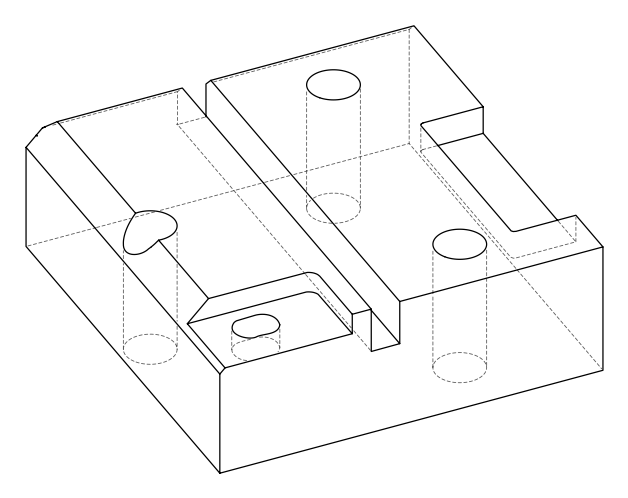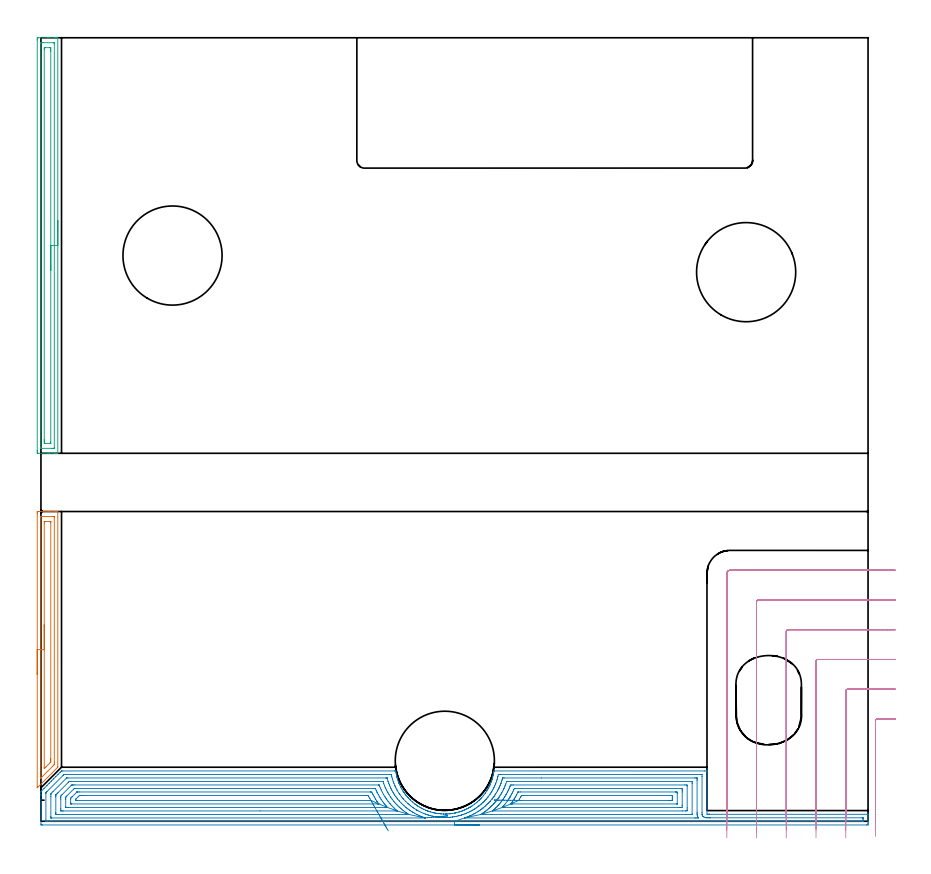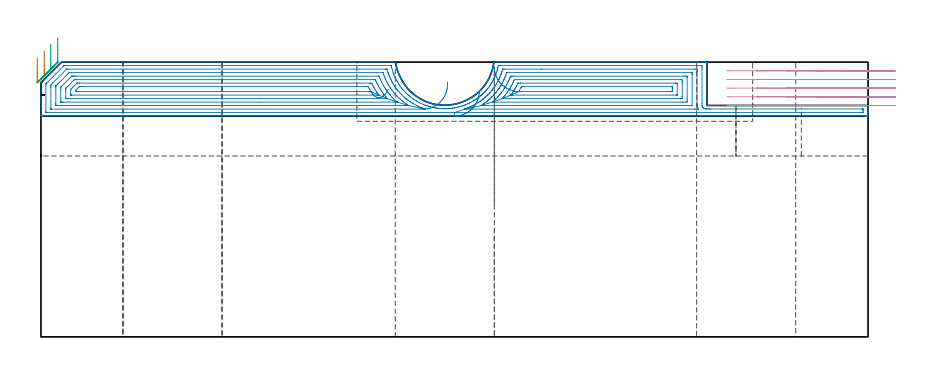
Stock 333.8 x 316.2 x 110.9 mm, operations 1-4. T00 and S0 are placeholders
(PLAN: 10 operations, 4 tool changes, 189.1 min)
(1 AREA_MILL | FG_CHAMFER_SURFACE | UGT0205_001 | 2.82 min | 4192 mm3)
(2 AREA_MILL_1 | FG_CHAMFER_SURFACE_1 | UGT0205_001 | 17.46 min | 76036 mm3)
(3 AREA_MILL_2 | FG_CHAMFER_SURFACE_2 | UGT0205_001 | 4.26 min | 5955 mm3)
(4 MILL_CORNER_NOTCH_RECTANGULAR | CORNER_NOTCH_RECTANGULAR | NXT0201_012 | Follow Part, ap 4, ae 75% | 7.33 min | 111544 mm3)
(5 MILL_RECTANGULAR_POCKET | POCKET_RECTANGULAR_STRAIGHT | NXT0201_012 | Follow Part, ap 4, ae 75% | 1.3 min | 16802 mm3)
(6 MILL_SLOT | SLOT_PARTIAL_RECTANGULAR | UGT0201_014 | Follow Part, ap 1.5, ae 75% | 139.52 min | 200673 mm3)
(7 MILL_RECTANGULAR_SLOT | SLOT_RECTANGULAR | NXT0201_012 | Follow Part, ap 4, ae 75% | 15.01 min | 296977 mm3)
(8 INDEXABLE_INSERT_DRILL_THROUGH_HOLE_FROM_SOLID | STEP1HOLE | NXT0302_035 | 0.46 min | 139309 mm3)
(9 INDEXABLE_INSERT_DRILL_THROUGH_HOLE_FROM_SOLID_1 | STEP1HOLE_1 | NXT0302_035 | 0.46 min | 136038 mm3)
(10 INDEXABLE_INSERT_DRILL_THROUGH_HOLE_FROM_SOLID_2 | STEP1HOLE_2 | NXT0302_035 | 0.46 min | 139296 mm3)
(TOOL UGT0205_001 | Chamfer Mill 20 x 3 x 45 deg. | D20 FL50 Z2)
(TOOL NXT0201_012 | ENDMILL 16mm [2P460-1600-NA 1630] | D16 FL38 Z6)
(TOOL UGT0201_014 | End mill 6 mm | D6 FL24 Z4)
(TOOL NXT0302_035 | Index. Insert Drill 40mm [880-D4000L40-05] | D40 PA176 FL200 Z2)
(OP 1 AREA_MILL)
G17 G21 G94 G90
T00 M6
G54
G17 G0 G90 X-1.5 Y59.25 S1061 M3
G43 Z120.9 H0
Z112.6
G94 G1 Y59.288 Z111.728 F250.
Y59.402 Z110.864
Y59.591 Z110.012
Y59.853 Z109.18
Y60.187 Z108.374
Y60.59 Z107.6
Y61.058 Z106.864
Y61.59 Z106.172
Y62.179 Z105.529
Y62.822 Z104.94
Y63.514 Z104.408
Y64.25 Z103.94
Y65.024 Z103.537
Y65.83 Z103.203
Y66.662 Z102.941
Y67.514 Z102.752
Y68.378 Z102.638
Y69.25 Z102.6
Y124.124
X-1.498 Y124.429 Z102.602
X-1.491 Y124.993 Z102.605
X-1.482 Y124.996 Z102.615
X-0.914 Y125. Z103.182
X2.65 Z106.744
X3.289 Z107.386
X3.541 Z107.638
X5.323 Z109.418
X5.827 Z109.926
X6.214 Z110.313
X6.469 Z110.568
X6.762 Y124.993 Z110.854
X6.797 Y124.99 Z110.889
X6.8 Y124.874 Z110.9
Y22.081
Y21.806 Z110.885
X6.671 Y21.671 Z110.77
X-1.225 Y13.774 Z102.873
X-1.36 Y13.641 Z102.737
X-1.492 Y13.514 Z102.606
X-1.497 Y13.591 Z102.603
X-1.5 Y13.728 Z102.6
Y13.774
Y69.25
X-0.086 Z104.014
X-0.085 Y122.774 Z104.015
X-0.082 Y122.899 Z104.018
X-0.079 Y122.977 Z104.021
X-0.065 Y122.99 Z104.035
X-0.023 Y122.993 Z104.077
X0.517 Y122.999 Z104.617
X4.973 Z109.073
X5.323 Y122.993 Z109.423
X5.367 Y122.99 Z109.467
X5.379 Y122.836 Z109.479
X5.384 Y122.712 Z109.484
X5.385 Y122.649 Z109.485
X5.386 Y23.798 Z109.486
X5.384 Y22.971 Z109.484
X5.383 Y22.911 Z109.483
X5.379 Y22.851 Z109.479
X5.323 Y22.785 Z109.423
X4.975 Y22.428 Z109.075
X4.631 Y22.081 Z108.731
X0.079 Y17.529 Z104.179
X-0.023 Y17.429 Z104.077
X-0.059 Y17.397 Z104.041
X-0.078 Y17.382 Z104.022
X-0.081 Y17.444 Z104.019
X-0.085 Y17.568 Z104.015
X-0.086 Y17.631 Z104.014
Y17.693
Y69.25
X1.328 Z105.428
X1.329 Y120.408 Z105.429
X1.333 Y120.869 Z105.433
X1.335 Y120.973 Z105.435
X1.344 Y120.99 Z105.444
X1.41 Y120.995 Z105.51
X1.497 Y120.998 Z105.597
X1.628 Y121. Z105.728
X3.41 Z107.51
X3.541 Y120.999 Z107.641
X3.672 Y120.997 Z107.772
X3.933 Y120.99 Z108.033
X3.966 Y120.981 Z108.066
X3.968 Y120.967 Z108.068
X3.97 Y120.931 Z108.07
X3.971 Y120.869 Z108.071
Y120.439
Y25.211
X3.969 Y24.751 Z108.069
X3.965 Y24.327 Z108.065
X3.955 Y23.861 Z108.055
X3.75 Y23.652 Z107.85
X3.541 Y23.441 Z107.641
X1.97 Y21.87 Z106.07
X1.759 Y21.66 Z105.859
X1.521 Y21.429 Z105.621
X1.335 Y21.253 Z105.435
X1.331 Y21.464 Z105.431
X1.329 Y21.62 Z105.429
X1.328 Y69.25 Z105.428
Y70.122 Z105.466
Y70.987 Z105.58
Y71.838 Z105.769
Y72.67 Z106.032
Y73.476 Z106.365
Y74.25 Z106.768
Y74.986 Z107.237
Y75.678 Z107.768
Y76.321 Z108.357
Y76.91 Z109.001
Y77.442 Z109.693
Y77.91 Z110.428
Y78.313 Z111.202
Y78.647 Z112.008
Y78.909 Z112.84
Y79.098 Z113.692
Y79.212 Z114.557
Y79.25 Z115.428
G0 Z120.9
M5
M2
(OP 2 AREA_MILL_1)
G17 G21 G94 G90
T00 M6
G54
G17 G0 G90 X176.9 Y-1.5 S1061 M3
G43 Z120.9 H0
Z99.1
G94 G1 X176.862 Z98.228 F250.
X176.748 Z97.364
X176.559 Z96.512
X176.297 Z95.68
X175.963 Z94.874
X175.56 Z94.1
X175.092 Z93.364
X174.56 Z92.672
X173.971 Z92.029
X173.328 Z91.44
X172.636 Z90.908
X171.9 Z90.44
X171.126 Z90.037
X170.32 Z89.703
X169.488 Z89.441
X168.636 Z89.252
X167.772 Z89.138
X166.9 Z89.1
X0.626
X0.352 Y-1.497 Z89.102
X0.01 Y-1.492 Z89.106
X0. Y-1.145 Z89.453
Y8.953 Z99.548
Y10.382 Z100.978
Y10.741 Z101.335
Y11.723 Z102.323
X0.01 Y12.006 Z102.603
X0.082 Y12.081 Z102.679
X0.179 Y12.18 Z102.778
X1.223 Y13.224 Z103.823
X2.414 Y14.415 Z105.014
X3.308 Y15.308 Z105.908
X4.202 Y16.202 Z106.802
X5.096 Y17.096 Z107.696
X5.99 Y17.99 Z108.59
X6.884 Y18.884 Z109.484
X7.778 Y19.778 Z110.378
X8.277 Y20.276 Z110.876
X8.304 Y20.296 Z110.888
X8.672 Y20.3 Z110.9
X142.763
X143.169 Y20.293 Z110.893
X143.329 Y19.353 Z109.952
X143.504 Y18.463 Z109.063
X143.584 Y18.117 Z108.717
X143.67 Y17.772 Z108.372
X143.727 Y17.573 Z108.173
X143.905 Y16.996 Z107.595
X144.001 Y16.683 Z107.283
X144.203 Y16.103 Z106.702
X144.311 Y15.794 Z106.393
X144.434 Y15.472 Z106.072
X144.541 Y15.209 Z105.809
X144.564 Y15.153 Z105.753
X144.673 Y14.905 Z105.503
X145.089 Y14.015 Z104.614
X145.27 Y13.655 Z104.254
X145.457 Y13.297 Z103.896
X145.556 Y13.125 Z103.724
X145.913 Y12.528 Z103.127
X145.996 Y12.392 Z102.987
X146.089 Y12.237 Z102.832
X146.188 Y12.081 Z102.676
X146.351 Y11.823 Z102.423
X146.483 Y11.634 Z102.23
X146.635 Y11.412 Z102.012
X146.682 Y11.345 Z101.944
X146.797 Y11.187 Z101.784
X146.988 Y10.924 Z101.524
X147.127 Y10.741 Z101.338
X147.244 Y10.585 Z101.182
X147.347 Y10.456 Z101.054
X147.737 Y9.986 Z100.585
X148.097 Y9.566 Z100.165
X148.138 Y9.521 Z100.12
X148.255 Y9.4 Z99.996
X148.68 Y8.953 Z99.552
X148.945 Y8.676 Z99.275
X149.031 Y8.591 Z99.19
X149.905 Y7.786 Z98.385
X150.818 Y7.044 Z97.64
X151.01 Y6.896 Z97.496
X151.049 Y6.868 Z97.467
X151.221 Y6.742 Z97.342
X151.359 Y6.642 Z97.242
X151.711 Y6.394 Z96.994
X151.898 Y6.272 Z96.87
X152.001 Y6.204 Z96.801
X152.204 Y6.069 Z96.668
X152.299 Y6.007 Z96.605
X152.352 Y5.974 Z96.573
X152.605 Y5.819 Z96.419
X153.044 Y5.569 Z96.166
X153.498 Y5.309 Z95.905
X153.853 Y5.117 Z95.716
X154.392 Y4.856 Z95.453
X155.285 Y4.457 Z95.055
X155.378 Y4.419 Z95.017
X155.726 Y4.278 Z94.873
X155.844 Y4.228 Z94.826
X155.946 Y4.189 Z94.789
X156.173 Y4.107 Z94.702
X156.179 Y4.105 Z94.699
X156.625 Y3.951 Z94.545
X156.812 Y3.889 Z94.488
X157.072 Y3.806 Z94.405
X157.099 Y3.798 Z94.398
X157.966 Y3.556 Z94.151
X158.46 Y3.433 Z94.033
X158.853 Y3.339 Z93.935
X159.054 Y3.301 Z93.901
X159.368 Y3.246 Z93.843
X159.752 Y3.178 Z93.772
X160.335 Y3.095 Z93.689
X160.646 Y3.052 Z93.644
X161.396 Y2.98 Z93.573
X161.539 Y2.966 Z93.559
X162.433 Y2.918 Z93.512
X162.498
X163.062 Z93.503
X163.326 Y2.916 Z93.505
X163.481 Y2.921 Z93.512
X163.701 Y2.929 Z93.519
X163.804 Y2.932 Z93.526
X164.22 Y2.949 Z93.539
X164.879 Y3.003 Z93.6
X165.112 Y3.024 Z93.62
X165.898 Y3.124 Z93.722
X166.006 Y3.138 Z93.735
X166.9 Y3.289 Z93.888
X167.049 Y3.318 Z93.918
X167.147 Y3.337 Z93.937
X167.347 Y3.387 Z93.983
X167.541 Y3.432 Z94.031
X167.794 Y3.493 Z94.09
X168.687 Y3.738 Z94.333
X168.876 Y3.797 Z94.396
X168.931 Y3.814 Z94.414
X169.135 Y3.882 Z94.477
X169.498 Y3.996 Z94.595
X169.58 Y4.022 Z94.621
X170.012 Y4.176 Z94.776
X170.156 Y4.227 Z94.827
X170.19 Y4.24 Z94.84
X170.474 Y4.356 Z94.952
X170.561 Y4.393 Z94.992
X170.771 Y4.485 Z95.083
X170.923 Y4.553 Z95.147
X171.212 Y4.677 Z95.276
X171.367 Y4.746 Z95.343
X171.817 Y4.96 Z95.557
X171.961 Y5.027 Z95.627
X172.072 Y5.081 Z95.68
X172.148 Y5.117 Z95.716
X172.261 Y5.177 Z95.775
X172.488 Y5.304 Z95.903
X172.711 Y5.43 Z96.026
X173.151 Y5.674 Z96.274
X173.158 Y5.678 Z96.278
X173.184 Y5.694 Z96.294
X173.702 Y6.007 Z96.606
X174.048 Y6.234 Z96.833
X174.941 Y6.859 Z97.459
X174.99 Y6.896 Z97.496
X175.704 Y7.464 Z98.062
X175.834 Y7.566 Z98.166
X176.092 Y7.786 Z98.385
X176.728 Y8.36 Z98.958
X176.877 Y8.506 Z99.102
X177.032 Y8.655 Z99.253
X177.053 Y8.677 Z99.274
X177.18 Y8.807 Z99.404
X177.322 Y8.953 Z99.548
X177.459 Y9.093 Z99.69
X177.621 Y9.258 Z99.856
X177.749 Y9.4 Z99.996
X177.899 Y9.566 Z100.164
X178.515 Y10.283 Z100.883
X178.651 Y10.455 Z101.055
X179.319 Y11.346 Z101.944
X179.408 Y11.47 Z102.068
X179.909 Y12.235 Z102.834
X180.089 Y12.528 Z103.126
X180.302 Y12.873 Z103.472
X180.359 Y12.975 Z103.574
X180.442 Y13.125 Z103.724
X180.783 Y13.777 Z104.375
X180.83 Y13.868 Z104.464
X180.907 Y14.014 Z104.614
X180.968 Y14.139 Z104.739
X181.054 Y14.315 Z104.911
X181.195 Y14.604 Z105.203
X181.203 Y14.622 Z105.221
X181.264 Y14.762 Z105.361
X181.326 Y14.904 Z105.503
X181.682 Y15.793 Z106.393
X181.799 Y16.116 Z106.715
X182.005 Y16.683 Z107.283
X182.089 Y16.939 Z107.539
X182.268 Y17.573 Z108.173
X182.347 Y17.89 Z108.489
X182.49 Y18.463 Z109.062
X182.607 Y19.034 Z109.634
X182.671 Y19.353 Z109.952
X182.705 Y19.552 Z110.151
X182.726 Y19.677 Z110.275
X182.808 Y20.156 Z110.755
X182.841 Y20.304 Z110.895
X182.988 Y20.3 Z110.9
X267.916
X268.775 Y20.295 Z110.895
X268.79 Y20.294 Z110.894
X268.8 Y20.172 Z110.772
Y2.8 Z93.4
X269.154
X269.257 Y2.801 Z93.399
X269.438 Y2.808 Z93.391
X269.591 Y2.809 Z93.39
X269.629
X269.653 Y2.8 Z93.4
X269.747
X269.779 Y2.81 Z93.385
X269.786 Y2.813 Z93.382
X269.794 Y2.812 Z93.383
X269.878 Y2.8 Z93.4
X333.621
X333.79 Y2.797 Z93.389
X333.8 Y2.718 Z93.317
Y2.521 Z93.12
Y1.804 Z92.398
Y0.551 Z91.148
Y0.016 Z90.61
Y-0.61 Z89.985
X333.799 Y-0.877 Z89.718
X333.794 Y-1.492 Z89.104
X333.791 Y-1.494 Z89.101
X333.174 Y-1.5 Z89.1
X166.9
Y-0.086 Z90.514
X2.414 Y-0.085 Z90.515
X2.312 Y-0.084 Z90.516
X2.108 Y-0.079 Z90.521
X2.009 Y-0.073 Z90.527
X2.006 Y-0.042 Z90.558
X2.004 Y0.016 Z90.616
X2. Y0.43 Z91.03
Y11.154 Z101.754
X2.003 Y11.394 Z101.994
X2.007 Y11.514 Z102.114
X2.01 Y11.542 Z102.142
X2.03 Y11.568 Z102.168
X2.088 Y11.634 Z102.234
X2.249 Y11.799 Z102.399
X2.414 Y11.965 Z102.565
X8.953 Y18.503 Z109.103
X9.236 Y18.784 Z109.384
X9.305 Y18.847 Z109.447
X9.33 Y18.868 Z109.468
X9.364 Y18.879 Z109.479
X9.466 Y18.883 Z109.483
X9.566 Y18.884 Z109.484
X10.358 Y18.886 Z109.486
X140.976 Y18.885 Z109.485
X141.078 Y18.884 Z109.484
X141.281 Y18.879 Z109.479
X141.394 Y18.875 Z109.475
X141.403 Y18.845 Z109.445
X141.418 Y18.784 Z109.384
X141.537 Y18.222 Z108.822
X141.62 Y17.89 Z108.49
X141.853 Y17.013 Z107.613
X141.87 Y16.958 Z107.558
X142.152 Y16.103 Z106.703
X142.294 Y15.678 Z106.278
X142.473 Y15.209 Z105.809
X142.763 Y14.487 Z105.087
X142.842 Y14.315 Z104.915
X142.911 Y14.168 Z104.768
X143.275 Y13.422 Z104.022
X143.657 Y12.676 Z103.276
X143.743 Y12.528 Z103.128
X143.867 Y12.319 Z102.919
X144.288 Y11.634 Z102.234
X144.551 Y11.216 Z101.816
X144.885 Y10.741 Z101.341
X145.445 Y9.968 Z100.568
X145.541 Y9.847 Z100.447
X145.956 Y9.336 Z99.936
X146.285 Y8.953 Z99.553
X146.339 Y8.891 Z99.491
X147.124 Y8.059 Z98.659
X147.233 Y7.948 Z98.548
X148.06 Y7.166 Z97.766
X148.127 Y7.104 Z97.704
X148.607 Y6.686 Z97.286
X149.116 Y6.272 Z96.872
X149.57 Y5.925 Z96.525
X149.915 Y5.666 Z96.266
X150.021 Y5.591 Z96.191
X150.331 Y5.378 Z95.978
X150.809 Y5.064 Z95.664
X151.63 Y4.558 Z95.158
X151.712 Y4.511 Z95.111
X151.757 Y4.485 Z95.085
X152.597 Y4.024 Z94.624
X153.503 Y3.579 Z94.179
X154.385 Y3.199 Z93.799
X155.048 Y2.928 Z93.528
X155.279 Y2.841 Z93.441
X155.34 Y2.819 Z93.419
X155.695 Y2.697 Z93.297
X156.173 Y2.545 Z93.145
X156.392 Y2.478 Z93.078
X157.067 Y2.289 Z92.889
X157.281 Y2.232 Z92.832
X157.814 Y2.097 Z92.697
X157.961 Y2.062 Z92.662
X158.326 Y1.98 Z92.58
X158.854 Y1.878 Z92.478
X159.269 Y1.804 Z92.404
X159.748 Y1.734 Z92.334
X159.83 Y1.722 Z92.322
X160.269 Y1.666 Z92.266
X160.642 Y1.625 Z92.225
X160.84 Y1.606 Z92.206
X161.536 Y1.551 Z92.151
X161.805 Y1.535 Z92.135
X162.43 Y1.508 Z92.108
X162.73 Y1.504 Z92.104
X163.324 Y1.503 Z92.103
X163.617 Y1.511 Z92.111
X164.218 Y1.535 Z92.135
X164.474 Y1.548 Z92.148
X165.112 Y1.601 Z92.201
X165.297 Y1.619 Z92.219
X166.006 Y1.702 Z92.302
X166.096 Y1.713 Z92.313
X166.719 Y1.804 Z92.404
X166.874 Y1.83 Z92.43
X166.9 Y1.834 Z92.434
X167.631 Y1.967 Z92.567
X167.705 Y1.982 Z92.582
X167.794 Y2.002 Z92.602
X168.352 Y2.139 Z92.739
X168.688 Y2.226 Z92.826
X169.058 Y2.327 Z92.927
X169.582 Y2.476 Z93.076
X169.752 Y2.527 Z93.127
X170.292 Y2.697 Z93.297
X170.431 Y2.742 Z93.342
X171.085 Y2.982 Z93.582
X171.37 Y3.096 Z93.696
X171.719 Y3.242 Z93.842
X172.264 Y3.475 Z94.075
X172.344 Y3.51 Z94.11
X172.521 Y3.591 Z94.191
X172.951 Y3.797 Z94.397
X173.158 Y3.9 Z94.5
X173.543 Y4.099 Z94.699
X174.052 Y4.376 Z94.976
X174.122 Y4.415 Z95.015
X174.245 Y4.485 Z95.085
X174.684 Y4.746 Z95.346
X174.945 Y4.905 Z95.505
X175.233 Y5.091 Z95.691
X175.665 Y5.378 Z95.978
X175.795 Y5.468 Z96.068
X175.839 Y5.499 Z96.099
X176.289 Y5.823 Z96.423
X176.733 Y6.156 Z96.756
X176.799 Y6.207 Z96.807
X176.881 Y6.272 Z96.872
X177.292 Y6.607 Z97.207
X177.627 Y6.885 Z97.485
X177.777 Y7.016 Z97.616
X177.944 Y7.166 Z97.766
X178.244 Y7.443 Z98.043
X178.521 Y7.702 Z98.302
X178.701 Y7.88 Z98.48
X178.879 Y8.059 Z98.659
X179.142 Y8.332 Z98.932
X179.415 Y8.62 Z99.22
X179.573 Y8.796 Z99.396
X179.71 Y8.953 Z99.553
X179.986 Y9.276 Z99.876
X180.309 Y9.658 Z100.258
X180.393 Y9.763 Z100.363
X180.457 Y9.847 Z100.447
X181.159 Y10.785 Z101.385
X181.203 Y10.847 Z101.447
X181.514 Y11.323 Z101.923
X181.715 Y11.634 Z102.234
X181.863 Y11.869 Z102.469
X182.097 Y12.248 Z102.848
X182.199 Y12.426 Z103.026
X182.256 Y12.528 Z103.128
X182.511 Y13.008 Z103.608
X182.727 Y13.422 Z104.022
X182.816 Y13.596 Z104.196
X182.991 Y13.949 Z104.549
X183.107 Y14.199 Z104.799
X183.158 Y14.315 Z104.915
X183.371 Y14.829 Z105.429
X183.523 Y15.209 Z105.809
X183.624 Y15.47 Z106.07
X183.866 Y16.122 Z106.722
X183.885 Y16.175 Z106.775
X184.082 Y16.799 Z107.399
X184.139 Y16.996 Z107.596
X184.276 Y17.499 Z108.099
X184.374 Y17.89 Z108.49
X184.453 Y18.215 Z108.815
X184.584 Y18.784 Z109.384
X184.604 Y18.869 Z109.469
X184.683 Y18.879 Z109.479
X184.779 Y18.881 Z109.481
X185.571 Y18.885 Z109.485
X185.673 Y18.886 Z109.486
X266.128 Y18.885 Z109.485
X266.23 Y18.884 Z109.484
X266.434 Y18.881 Z109.481
X266.79 Y18.873 Z109.473
X266.792 Y18.784 Z109.384
X266.799 Y18.112 Z108.712
X266.801 Y3.591 Z94.191
X266.806 Y2.913 Z93.513
X266.815 Y2.697 Z93.297
X266.85 Y2.518 Z93.118
X266.915 Y2.35 Z92.95
X267.022 Y2.166 Z92.766
X267.193 Y1.971 Z92.571
X267.394 Y1.804 Z92.404
X267.572 Y1.693 Z92.293
X267.727 Y1.615 Z92.215
X267.916 Y1.539 Z92.139
X268.278 Y1.442 Z92.042
X268.568 Y1.402 Z92.002
X268.81 Y1.393 Z91.993
X269.225 Y1.388 Z91.988
X269.704 Y1.386 Z91.986
X270.122
X331.386 Y1.385 Z91.985
X331.544
X331.671 Y1.382 Z91.982
X331.754 Y1.379 Z91.979
X331.79 Y1.373 Z91.973
X331.792 Y1.324 Z91.924
X331.796 Y0.91 Z91.51
X331.798 Y0.498 Z91.098
X331.79 Y0.016 Z90.616
X331.785 Y-0.079 Z90.521
X331.59 Y-0.083 Z90.517
X331.487 Y-0.085 Z90.515
X166.9 Y-0.086 Z90.514
X170.922 Y1.34 Z91.94
X170.934 Y1.346 Z91.946
X170.96 Y1.357 Z91.957
X171.37 Y1.498 Z92.098
X171.596 Y1.578 Z92.178
X172.22 Y1.804 Z92.404
X172.251 Y1.816 Z92.416
X172.264 Y1.821 Z92.421
X172.877 Y2.084 Z92.684
X173.158 Y2.206 Z92.806
X173.496 Y2.359 Z92.959
X174.052 Y2.614 Z93.214
X174.108 Y2.641 Z93.241
X174.224 Y2.697 Z93.297
X174.698 Y2.945 Z93.545
X174.945 Y3.077 Z93.677
X175.276 Y3.261 Z93.861
X175.839 Y3.58 Z94.18
X175.857 Y3.591 Z94.191
X176.396 Y3.928 Z94.528
X176.733 Y4.146 Z94.746
X176.936 Y4.282 Z94.882
X177.232 Y4.485 Z95.085
X177.464 Y4.648 Z95.248
X177.627 Y4.765 Z95.365
X177.977 Y5.029 Z95.629
X178.434 Y5.378 Z95.978
X178.483 Y5.417 Z96.017
X178.521 Y5.448 Z96.048
X178.971 Y5.822 Z96.422
X179.415 Y6.2 Z96.8
X179.454 Y6.234 Z96.834
X179.496 Y6.272 Z96.872
X179.916 Y6.665 Z97.265
X180.309 Y7.035 Z97.635
X180.375 Y7.1 Z97.7
X180.439 Y7.166 Z97.766
X180.812 Y7.557 Z98.157
X181.203 Y7.969 Z98.569
X181.246 Y8.017 Z98.617
X181.283 Y8.059 Z98.659
X182.068 Y8.982 Z99.582
X182.097 Y9.019 Z99.619
X182.453 Y9.491 Z100.091
X182.721 Y9.847 Z100.447
X182.836 Y10.002 Z100.602
X182.991 Y10.217 Z100.817
X183.2 Y10.531 Z101.131
X183.336 Y10.741 Z101.341
X183.55 Y11.075 Z101.675
X183.901 Y11.634 Z102.234
X184.214 Y12.199 Z102.799
X184.391 Y12.528 Z103.128
X184.525 Y12.782 Z103.382
X184.779 Y13.277 Z103.877
X184.826 Y13.374 Z103.974
X184.848 Y13.422 Z104.022
X185.103 Y13.992 Z104.592
X185.241 Y14.315 Z104.915
X185.366 Y14.622 Z105.222
X185.598 Y15.209 Z105.809
X185.619 Y15.263 Z105.863
X185.673 Y15.411 Z106.011
X185.851 Y15.924 Z106.524
X185.909 Y16.103 Z106.703
X186.064 Y16.605 Z107.205
X186.177 Y16.996 Z107.596
X186.261 Y17.302 Z107.902
X186.283 Y17.377 Z107.977
X186.3 Y17.43 Z108.03
X186.311 Y17.46 Z108.06
X186.331 Y17.464 Z108.064
X186.567 Y17.468 Z108.068
X186.986 Y17.471 Z108.071
X202.048
X263.865
X264.34 Y17.47 Z108.07
X264.764 Y17.466 Z108.066
X264.79 Y17.464 Z108.064
X264.796 Y17.434 Z108.034
X264.799 Y16.996 Z107.596
X264.8 Y16.536 Z107.136
X264.801 Y3.591 Z94.191
X264.804 Y3.127 Z93.727
X264.815 Y2.697 Z93.297
X264.845 Y2.451 Z93.051
X264.936 Y2.102 Z92.702
X265.069 Y1.804 Z92.404
X265.234 Y1.53 Z92.13
X265.367 Y1.344 Z91.944
X265.234 Y1.336 Z91.936
X264.812 Y1.331 Z91.931
X264.34 Y1.329 Z91.929
X263.921
X171.37
X170.948 Y1.332 Z91.932
X170.934 Y1.335 Z91.935
X170.922 Y1.34 Z91.94
X177.56 Y2.754 Z93.354
X177.565 Y2.76 Z93.36
X177.575 Y2.768 Z93.368
X178.262 Y3.221 Z93.821
X178.521 Y3.397 Z93.997
X178.636 Y3.477 Z94.077
X178.797 Y3.591 Z94.191
X179.155 Y3.851 Z94.451
X179.415 Y4.043 Z94.643
X179.665 Y4.235 Z94.835
X179.984 Y4.485 Z95.085
X180.164 Y4.629 Z95.229
X180.309 Y4.748 Z95.348
X180.649 Y5.038 Z95.638
X181.044 Y5.378 Z95.978
X181.128 Y5.453 Z96.053
X181.203 Y5.521 Z96.121
X181.589 Y5.886 Z96.486
X181.995 Y6.272 Z96.872
X182.046 Y6.323 Z96.923
X182.097 Y6.374 Z96.974
X182.483 Y6.78 Z97.38
X182.848 Y7.166 Z97.766
X182.917 Y7.24 Z97.84
X182.991 Y7.323 Z97.923
X183.33 Y7.72 Z98.32
X183.618 Y8.059 Z98.659
X183.739 Y8.205 Z98.805
X183.885 Y8.386 Z98.986
X184.13 Y8.708 Z99.308
X184.314 Y8.953 Z99.553
X184.512 Y9.219 Z99.819
X184.779 Y9.582 Z100.182
X184.886 Y9.74 Z100.34
X184.956 Y9.847 Z100.447
X185.237 Y10.282 Z100.882
X185.531 Y10.741 Z101.341
X185.586 Y10.828 Z101.428
X185.673 Y10.97 Z101.57
X185.915 Y11.392 Z101.992
X186.049 Y11.634 Z102.234
X186.23 Y11.971 Z102.571
X186.567 Y12.613 Z103.213
X186.827 Y13.161 Z103.761
X186.945 Y13.422 Z104.022
X187.101 Y13.781 Z104.381
X187.324 Y14.315 Z104.915
X187.363 Y14.413 Z105.013
X187.461 Y14.662 Z105.262
X187.608 Y15.061 Z105.661
X187.951 Y16.031 Z106.631
X187.964 Y16.051 Z106.651
X187.984 Y16.053 Z106.653
X188.037 Y16.055 Z106.655
X188.143 Y16.057 Z106.657
X188.355
X262.598
X262.751 Y16.052 Z106.652
X262.783 Y16.05 Z106.65
X262.79 Y16.033 Z106.633
X262.796 Y16.005 Z106.605
X262.798 Y15.976 Z106.576
X262.8 Y15.855 Z106.455
Y15.209 Z105.809
Y2.924 Z93.524
X262.797 Y2.786 Z93.386
X262.794 Y2.748 Z93.348
X262.789 Y2.747 Z93.347
X262.764 Y2.745 Z93.345
X262.552 Y2.743 Z93.343
X262.507
X178.521
X177.982 Y2.744 Z93.344
X177.627 Y2.746 Z93.346
X177.576 Y2.749 Z93.349
X177.56 Y2.754 Z93.354
X182.246 Y4.165 Z94.765
X182.255 Y4.176 Z94.776
X182.298 Y4.22 Z94.82
X182.802 Y4.674 Z95.274
X182.991 Y4.847 Z95.447
X183.264 Y5.106 Z95.706
X183.546 Y5.378 Z95.978
X183.716 Y5.547 Z96.147
X183.885 Y5.718 Z96.318
X184.155 Y6.002 Z96.602
X184.409 Y6.272 Z96.872
X184.586 Y6.465 Z97.065
X184.779 Y6.681 Z97.281
X185.003 Y6.942 Z97.542
X185.192 Y7.166 Z97.766
X185.41 Y7.429 Z98.029
X185.673 Y7.752 Z98.352
X185.807 Y7.926 Z98.526
X185.908 Y8.059 Z98.659
X186.571 Y8.949 Z99.549
X186.924 Y9.49 Z100.09
X187.155 Y9.847 Z100.447
X187.274 Y10.033 Z100.633
X187.461 Y10.331 Z100.931
X187.612 Y10.589 Z101.189
X187.699 Y10.741 Z101.341
X187.933 Y11.162 Z101.762
X188.189 Y11.634 Z102.234
X188.246 Y11.742 Z102.342
X188.355 Y11.952 Z102.552
X188.545 Y12.338 Z102.938
X188.636 Y12.528 Z103.128
X188.829 Y12.947 Z103.547
X189.039 Y13.422 Z104.022
X189.102 Y13.568 Z104.168
X189.249 Y13.927 Z104.527
X189.358 Y14.206 Z104.806
X189.402 Y14.315 Z104.915
X189.525 Y14.621 Z105.221
X189.821 Y14.636 Z105.236
X190.143 Y14.639 Z105.239
X190.709 Y14.642 Z105.242
X259.87
X260.44 Y14.639 Z105.239
X260.764 Y14.636 Z105.236
X260.796 Y14.315 Z104.915
X260.799 Y14.281 Z104.881
X260.8 Y5.378 Z95.978
X260.798 Y4.485 Z95.085
X260.797 Y4.452 Z95.052
X260.764 Y4.164 Z94.764
X260.196 Y4.159 Z94.759
X258.976 Y4.157 Z94.757
X182.356
X182.299 Y4.159 Z94.759
X182.26 Y4.163 Z94.763
X182.246 Y4.165 Z94.765
X186.187 Y5.578 Z96.178
X186.266 Y5.679 Z96.279
X186.43 Y5.875 Z96.475
X186.567 Y6.036 Z96.636
X186.676 Y6.163 Z96.763
X186.767 Y6.272 Z96.872
X187.081 Y6.651 Z97.251
X187.461 Y7.114 Z97.714
X187.483 Y7.143 Z97.743
X188.248 Y8.166 Z98.766
X188.355 Y8.315 Z98.915
X188.61 Y8.698 Z99.298
X188.777 Y8.953 Z99.553
X188.961 Y9.24 Z99.84
X189.249 Y9.692 Z100.292
X189.307 Y9.788 Z100.388
X189.342 Y9.847 Z100.447
X189.633 Y10.356 Z100.956
X189.848 Y10.741 Z101.341
X189.952 Y10.931 Z101.531
X190.143 Y11.291 Z101.891
X190.258 Y11.518 Z102.118
X190.316 Y11.634 Z102.234
X190.55 Y12.12 Z102.72
X190.741 Y12.528 Z103.128
X190.833 Y12.731 Z103.331
X191.036 Y13.192 Z103.792
X191.066 Y13.222 Z103.822
X191.086 Y13.224 Z103.824
X191.133 Y13.227 Z103.827
X191.23 Y13.228 Z103.828
X258.082
X258.277 Y13.227 Z103.827
X258.781 Y13.222 Z103.822
X258.797 Y12.707 Z103.307
X258.799 Y12.528 Z103.128
X258.8 Y11.81 Z102.41
X258.799 Y6.45 Z97.05
X258.795 Y6.272 Z96.872
X258.776 Y5.578 Z96.178
X258.082 Y5.573 Z96.173
X257.889 Y5.572 Z96.172
X186.567
X186.371 Y5.574 Z96.174
X186.187 Y5.578 Z96.178
X189.657 Y7.005 Z97.605
X189.771 Y7.166 Z97.766
X189.926 Y7.382 Z97.982
X190.143 Y7.681 Z98.281
X190.295 Y7.907 Z98.507
X190.395 Y8.059 Z98.659
X190.648 Y8.448 Z99.048
X190.973 Y8.953 Z99.553
X190.998 Y8.992 Z99.592
X191.036 Y9.054 Z99.654
X191.33 Y9.553 Z100.153
X191.499 Y9.847 Z100.447
X191.654 Y10.123 Z100.723
X191.93 Y10.632 Z101.232
X191.968 Y10.703 Z101.303
X192.439 Y11.634 Z102.234
X192.519 Y11.788 Z102.388
X192.541 Y11.808 Z102.408
X192.584 Y11.811 Z102.411
X192.645 Y11.813 Z102.413
X192.824 Y11.814 Z102.414
X193.538 Y11.815 Z102.415
X256.115 Y11.814 Z102.414
X256.294 Y11.812 Z102.412
X256.475 Y11.808 Z102.408
X256.79 Y11.796 Z102.396
X256.793 Y11.634 Z102.234
X256.799 Y11.13 Z101.73
Y7.166 Z97.766
X256.797 Y7.039 Z97.639
X256.794 Y7.009 Z97.609
X256.791 Y6.997 Z97.597
X256.774 Y6.992 Z97.592
X256.655 Y6.989 Z97.589
X256.474 Y6.986 Z97.586
X190.322
X190.143 Y6.988 Z97.588
X189.962 Y6.992 Z97.592
X189.657 Y7.005 Z97.605
X192.824 Y8.407 Z99.007
Y8.41 Z99.01
Y8.415 Z99.015
X193.025 Y8.752 Z99.352
X193.142 Y8.953 Z99.553
X193.569 Y9.698 Z100.298
X193.649 Y9.847 Z100.447
X193.718 Y9.976 Z100.576
X193.921 Y10.347 Z100.947
X193.943 Y10.387 Z100.987
X193.975 Y10.393 Z100.993
X194.063 Y10.396 Z100.996
X194.612 Y10.399 Z100.999
X194.953 Y10.4 Z101.
X254.507
X254.691 Y10.398 Z100.998
X254.757 Y10.396 Z100.996
X254.787 Y10.394 Z100.994
X254.79 Y10.335 Z100.935
X254.796 Y10.14 Z100.74
X254.799 Y9.847 Z100.447
X254.8 Y9.554 Z100.154
X254.796 Y8.953 Z99.553
X254.792 Y8.668 Z99.268
X254.774 Y8.406 Z99.006
X254.507 Y8.403 Z99.003
X254.165 Y8.401 Z99.001
X253.613 Y8.4 Z99.
X253.272
X193.718
X193.377
X193.074 Y8.403 Z99.003
X192.824 Y8.407 Z99.007
X191.954 Y8.419 Z99.057
X191.09 Y8.431 Z99.183
X190.241 Y8.442 Z99.383
X189.413 Y8.454 Z99.657
X188.612 Y8.465 Z100.002
X187.844 Y8.476 Z100.415
X187.115 Y8.486 Z100.894
X186.43 Y8.495 Z101.435
X185.795 Y8.504 Z102.033
X185.215 Y8.512 Z102.684
X184.693 Y8.519 Z103.384
X184.235 Y8.526 Z104.126
X183.843 Y8.531 Z104.905
X183.52 Y8.535 Z105.716
X183.27 Y8.539 Z106.551
X183.093 Y8.541 Z107.406
X182.991 Y8.543 Z108.272
X182.965 Z109.144
G0 X164.052 Y2.176 Z102.819
G1 X164.094 Y2.18 Z101.948
X164.061 Y2.177 Z101.076
X163.951 Y2.167 Z100.211
X163.768 Y2.15 Z99.358
X163.511 Y2.126 Z98.525
X163.182 Y2.096 Z97.717
X162.785 Y2.059 Z96.941
X162.322 Y2.016 Z96.203
X161.797 Y1.967 Z95.508
X161.213 Y1.913 Z94.862
X160.575 Y1.853 Z94.27
X159.889 Y1.79 Z93.735
X159.159 Y1.722 Z93.263
X158.39 Y1.65 Z92.856
X157.589 Y1.576 Z92.518
X156.762 Y1.499 Z92.252
X155.915 Y1.42 Z92.058
X155.054 Y1.34 Z91.94
X155.002 Y1.335 Z91.935
X154.914 Y1.331 Z91.931
X154.859 Y1.329 Z91.929
X4.202
X4.044 Y1.331 Z91.931
X4.018 Y1.332 Z91.932
X4.011 Y1.334 Z91.934
X4.008 Y1.36 Z91.96
X4.003 Y1.467 Z92.067
X4.001 Y1.602 Z92.202
X4. Y1.804 Z92.404
Y10.049 Z100.649
X4.004 Y10.741 Z101.341
X4.008 Y10.935 Z101.535
X4.024 Y11.113 Z101.713
X4.202 Y11.3 Z101.9
X4.815 Y11.916 Z102.516
X10.178 Y17.278 Z107.878
X10.274 Y17.371 Z107.971
X10.352 Y17.445 Z108.045
X10.376 Y17.465 Z108.065
X10.401 Y17.467 Z108.067
X10.46 Y17.469 Z108.069
X10.879 Y17.471 Z108.071
X139.188
X139.608 Y17.47 Z108.07
X139.658 Y17.467 Z108.067
X139.678 Y17.465 Z108.065
X139.685 Y17.448 Z108.048
X139.718 Y17.36 Z107.96
X140.082 Y16.138 Z106.738
X140.098 Y16.086 Z106.686
X140.407 Y15.209 Z105.809
X140.594 Y14.697 Z105.297
X140.756 Y14.315 Z104.915
X140.976 Y13.805 Z104.405
X141.156 Y13.422 Z104.022
X141.32 Y13.077 Z103.677
X141.608 Y12.528 Z103.128
X141.87 Y12.035 Z102.635
X142.107 Y11.634 Z102.234
X142.462 Y11.042 Z101.642
X142.656 Y10.741 Z101.341
X142.763 Y10.577 Z101.177
X143.287 Y9.847 Z100.447
X143.657 Y9.34 Z99.94
X143.969 Y8.953 Z99.553
X144.551 Y8.253 Z98.853
X144.726 Y8.059 Z98.659
X145.445 Y7.29 Z97.89
X145.57 Y7.166 Z97.766
X146.339 Y6.433 Z97.033
X146.518 Y6.272 Z96.872
X147.233 Y5.658 Z96.258
X147.576 Y5.378 Z95.978
X148.127 Y4.945 Z95.545
X148.765 Y4.485 Z95.085
X149.021 Y4.308 Z94.908
X149.549 Y3.957 Z94.557
X149.915 Y3.736 Z94.336
X150.159 Y3.591 Z94.191
X150.809 Y3.221 Z93.821
X151.629 Y2.771 Z93.371
X151.703 Y2.735 Z93.335
X151.781 Y2.697 Z93.297
X152.597 Y2.32 Z92.92
X153.283 Y2.012 Z92.612
X153.491 Y1.926 Z92.526
X153.796 Y1.804 Z92.404
X154.385 Y1.582 Z92.182
X154.735 Y1.454 Z92.054
X155.054 Y1.34 Z91.94
X148.422 Y2.749 Z93.349
X148.127 Y2.744 Z93.344
X148.081 Y2.743 Z93.343
X6.839
X6.033 Y2.748 Z93.348
X6.015 Y2.749 Z93.349
X6.01 Y2.764 Z93.364
X6.005 Y2.817 Z93.417
X6.002 Y2.926 Z93.526
X6. Y3.145 Z93.745
Y3.581 Z94.181
Y9.837 Z100.437
X6.002 Y10.289 Z100.889
X6.006 Y10.509 Z101.109
X6.01 Y10.619 Z101.219
X6.022 Y10.661 Z101.261
X6.043 Y10.688 Z101.288
X6.092 Y10.741 Z101.341
X6.487 Y11.138 Z101.738
X6.884 Y11.535 Z102.135
X10.956 Y15.606 Z106.206
X11.354 Y15.999 Z106.599
X11.408 Y16.048 Z106.648
X12.248 Y16.057 Z106.657
X12.293
X137.869 Y16.056 Z106.656
X137.975 Y16.055 Z106.655
X138.027 Y16.053 Z106.653
X138.047 Y16.051 Z106.651
X138.365 Y15.138 Z105.738
X138.675 Y14.315 Z104.915
X138.94 Y13.669 Z104.269
X139.052 Y13.422 Z104.022
X139.188 Y13.125 Z103.725
X139.483 Y12.528 Z103.128
X139.78 Y11.936 Z102.536
X139.946 Y11.634 Z102.234
X140.082 Y11.391 Z101.991
X140.48 Y10.741 Z101.341
X140.976 Y9.942 Z100.542
X141.041 Y9.847 Z100.447
X141.197 Y9.626 Z100.226
X141.685 Y8.953 Z99.553
X141.87 Y8.704 Z99.304
X142.393 Y8.059 Z98.659
X142.763 Y7.615 Z98.215
X143.167 Y7.166 Z97.766
X143.657 Y6.641 Z97.241
X144.02 Y6.272 Z96.872
X144.551 Y5.764 Z96.364
X144.968 Y5.378 Z95.978
X145.445 Y4.967 Z95.567
X146.024 Y4.485 Z95.085
X146.339 Y4.232 Z94.832
X146.703 Y3.952 Z94.552
X147.192 Y3.591 Z94.191
X147.233 Y3.561 Z94.161
X147.339 Y3.486 Z94.086
X148.359 Y2.805 Z93.405
X148.422 Y2.749 Z93.349
X143.76 Y4.17 Z94.77
X143.736 Y4.164 Z94.764
X143.657 Y4.162 Z94.762
X143.091 Y4.158 Z94.758
X88.449 Y4.157 Z94.757
X9.
X8.672 Y4.158 Z94.758
X8.101 Y4.161 Z94.761
X8.034 Y4.164 Z94.764
X8.01 Y4.18 Z94.78
X8.004 Y4.259 Z94.859
X8.002 Y4.485 Z95.085
X8. Y5.156 Z95.756
Y8.953 Z99.553
X8.001 Y9.624 Z100.224
X8.004 Y9.847 Z100.447
X8.01 Y10.181 Z100.781
X8.164 Y10.354 Z100.954
X8.54 Y10.741 Z101.341
X8.605 Y10.807 Z101.407
X12.181 Y14.382 Z104.982
X12.248 Y14.448 Z105.048
X12.407 Y14.597 Z105.197
X12.464 Y14.636 Z105.236
X12.531 Y14.638 Z105.238
X12.815 Y14.641 Z105.241
X13.142 Y14.643 Z105.243
X13.708
X136.179 Y14.642 Z105.242
X136.342 Y14.641 Z105.241
X136.423 Y14.638 Z105.238
X136.458 Y14.636 Z105.236
X136.506 Y14.561 Z105.161
X136.599 Y14.315 Z104.915
X136.655 Y14.166 Z104.766
X136.966 Y13.422 Z104.022
X137.326 Y12.602 Z103.202
X137.361 Y12.528 Z103.128
X137.4 Y12.448 Z103.048
X137.816 Y11.634 Z102.234
X138.294 Y10.745 Z101.345
X138.301 Y10.734 Z101.334
X138.853 Y9.847 Z100.447
X139.188 Y9.315 Z99.915
X139.443 Y8.953 Z99.553
X140.085 Y8.056 Z98.656
X140.813 Y7.166 Z97.766
X140.976 Y6.971 Z97.571
X141.606 Y6.272 Z96.872
X141.87 Y5.987 Z96.587
X142.468 Y5.378 Z95.978
X142.763 Y5.093 Z95.693
X143.418 Y4.485 Z95.085
X143.76 Y4.17 Z94.77
X139.828 Y5.577 Z96.177
X139.8 Y5.575 Z96.175
X139.714 Y5.573 Z96.173
X139.538 Y5.572 Z96.172
X139.188 Y5.571 Z96.171
X11.161
X10.46 Y5.572 Z96.172
X10.264 Y5.574 Z96.174
X10.085 Y5.578 Z96.178
X10.01 Y5.584 Z96.184
X10.007 Y5.628 Z96.228
X10.002 Y5.836 Z96.436
X10. Y8.953 Z99.553
X10.001 Y9.411 Z100.011
X10.006 Y9.63 Z100.23
X10.01 Y9.736 Z100.336
X10.106 Y9.847 Z100.447
X10.279 Y10.027 Z100.627
X10.46 Y10.212 Z100.812
X13.142 Y12.894 Z103.494
X13.407 Y13.156 Z103.756
X13.452 Y13.197 Z103.797
X13.476 Y13.217 Z103.817
X13.511 Y13.222 Z103.822
X13.685 Y13.225 Z103.825
X14.035 Y13.228 Z103.828
X14.228 Y13.229 Z103.829
X134.017 Y13.228 Z103.828
X134.718 Y13.224 Z103.824
X134.918 Y13.222 Z103.822
X134.957 Y13.195 Z103.795
X134.98 Y13.159 Z103.759
X135.269 Y12.528 Z103.128
X135.612 Y11.781 Z102.381
X135.685 Y11.634 Z102.234
X135.758 Y11.488 Z102.088
X136.161 Y10.741 Z101.341
X136.506 Y10.112 Z100.712
X136.665 Y9.847 Z100.447
X136.914 Y9.439 Z100.039
X137.223 Y8.953 Z99.553
X137.4 Y8.679 Z99.279
X137.842 Y8.059 Z98.659
X138.294 Y7.436 Z98.036
X138.506 Y7.166 Z97.766
X138.81 Y6.788 Z97.388
X139.188 Y6.324 Z96.924
X139.233 Y6.272 Z96.872
X139.564 Y5.896 Z96.496
X139.828 Y5.577 Z96.177
X136.351 Y6.995 Z97.595
X136.333 Y6.992 Z97.592
X135.973 Y6.987 Z97.587
X135.792 Y6.986 Z97.586
X12.428
X12.248 Y6.987 Z97.587
X12.068 Y6.99 Z97.59
X12.023 Y6.992 Z97.592
X12.01 Y7.019 Z97.619
X12.005 Y7.083 Z97.683
X12.002 Y7.166 Z97.766
X12. Y7.413 Z98.013
X12.002 Y8.953 Z99.553
X12.004 Y9.197 Z99.797
X12.01 Y9.281 Z99.881
X12.057 Y9.348 Z99.948
X12.248 Y9.548 Z100.148
X12.396 Y9.698 Z100.298
X12.544 Y9.847 Z100.447
X14.332 Y11.634 Z102.234
X14.455 Y11.752 Z102.352
X14.501 Y11.793 Z102.393
X14.521 Y11.808 Z102.408
X14.569 Y11.81 Z102.41
X14.75 Y11.813 Z102.413
X14.929 Y11.814 Z102.414
X15.643 Y11.815 Z102.415
X132.93 Y11.814 Z102.414
X133.111 Y11.812 Z102.412
X133.465 Y11.808 Z102.408
X133.562 Y11.634 Z102.234
X133.824 Y11.115 Z101.715
X134.019 Y10.741 Z101.341
X134.233 Y10.332 Z100.932
X134.505 Y9.847 Z100.447
X134.718 Y9.472 Z100.072
X135.038 Y8.953 Z99.553
X135.567 Y8.104 Z98.704
X135.597 Y8.059 Z98.659
X135.612 Y8.037 Z98.637
X136.237 Y7.166 Z97.766
X136.298 Y7.08 Z97.68
X136.332 Y7.03 Z97.63
X136.351 Y6.995 Z97.595
X133.174 Y8.406 Z99.006
X133.102 Y8.404 Z99.004
X132.93 Y8.402 Z99.002
X132.59 Y8.4 Z99.
X14.589
X14.41 Y8.402 Z99.002
X14.035 Y8.407 Z99.007
X14.01 Y8.657 Z99.257
X14.035 Y8.877 Z99.477
X14.069 Y8.919 Z99.519
X14.101 Y8.953 Z99.553
X14.994 Y9.847 Z100.447
X15.412 Y10.258 Z100.858
X15.552 Y10.393 Z100.993
X15.823 Y10.396 Z100.996
X16.165 Y10.399 Z100.999
X16.717 Y10.4 Z101.
X17.058
X130.589
X131.142
X131.485 Y10.398 Z100.998
X132.036 Y10.393 Z100.993
X132.347 Y9.847 Z100.447
X132.752 Y9.131 Z99.731
X133.174 Y8.406 Z99.006
X133.512 Y7.813 Z98.463
X133.872 Y7.181 Z97.982
X134.252 Y6.514 Z97.566
X134.648 Y5.819 Z97.218
X135.057 Y5.1 Z96.941
X135.477 Y4.363 Z96.738
X135.904 Y3.613 Z96.609
X136.335 Y2.857 Z96.556
X136.767 Y2.099 Z96.579
X137.196 Y1.346 Z96.678
X137.619 Y0.603 Z96.852
X138.033 Y-0.124 Z97.1
X138.435 Y-0.829 Z97.42
X138.821 Y-1.507 Z97.81
X139.189 Y-2.153 Z98.266
X139.537 Y-2.762 Z98.785
X139.86 Y-3.33 Z99.363
X140.157 Y-3.852 Z99.996
G0 Z120.9
M5
M2
(OP 3 AREA_MILL_2)
G17 G21 G94 G90
T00 M6
G54
G17 G0 G90 X6.8 Y242.35 S1061 M3
G43 Z120.9 H0
G94 G1 Y242.312 Z120.028 F250.
Y242.198 Z119.163
Y242.009 Z118.312
Y241.747 Z117.48
Y241.413 Z116.674
Y241.01 Z115.9
Y240.542 Z115.164
Y240.01 Z114.472
Y239.421 Z113.829
Y238.778 Z113.239
Y238.086 Z112.708
Y237.35 Z112.24
Y236.576 Z111.837
Y235.77 Z111.503
Y234.938 Z111.241
Y234.086 Z111.052
Y233.222 Z110.938
Y232.35 Z110.9
Y148.634
X6.797 Y148.51 Z110.888
X6.76 Y148.508 Z110.852
X6.447 Y148.5 Z110.546
X5.86 Z109.959
X5.323 Z109.418
X3.273 Z107.37
X2.65 Z106.744
X-1.161 Y148.501 Z102.936
X-1.491 Y148.503 Z102.606
X-1.493 Y148.505 Z102.604
X-1.498 Y149.079 Z102.602
X-1.5 Y149.665 Z102.6
Y315.315
X-1.499 Y315.621 Z102.601
X-1.493 Y316.195 Z102.604
X-1.491 Y316.197 Z102.606
X-0.914 Y316.2 Z103.182
X2.65 Z106.744
X3.273 Z107.37
X3.541 Z107.638
X5.323 Z109.418
X5.86 Z109.959
X6.214 Z110.313
X6.448 Z110.546
X6.76 Y316.192 Z110.852
X6.797 Y316.19 Z110.888
X6.8 Y316.066 Z110.9
Y232.35
X5.386 Z109.486
X5.385 Y150.736 Z109.485
X5.382 Y150.611 Z109.482
X5.379 Y150.529 Z109.479
X5.374 Y150.508 Z109.474
X5.367 Y150.507 Z109.467
X5.323 Y150.504 Z109.423
X4.793 Y150.5 Z108.893
X4.432 Z108.532
X0.336 Y150.502 Z104.436
X-0.023 Y150.508 Z104.077
X-0.068 Y150.51 Z104.032
X-0.079 Y150.673 Z104.021
X-0.084 Y150.798 Z104.016
X-0.085 Y150.861 Z104.015
Y313.964
X-0.082 Y314.089 Z104.018
X-0.079 Y314.171 Z104.021
X-0.074 Y314.192 Z104.026
X-0.067 Y314.193 Z104.033
X-0.023 Y314.196 Z104.077
X0.507 Y314.2 Z104.607
X0.868 Z104.968
X4.964 Y314.198 Z109.064
X5.323 Y314.192 Z109.423
X5.368 Y314.19 Z109.468
X5.379 Y314.026 Z109.479
X5.384 Y313.902 Z109.484
X5.385 Y313.839 Z109.485
X5.386 Y232.35 Z109.486
X3.971 Z108.071
Y153.102
X3.969 Y152.642 Z108.069
X3.967 Y152.535 Z108.067
X3.965 Y152.517 Z108.065
X3.919 Y152.51 Z108.019
X3.825 Y152.504 Z107.925
X3.683 Y152.5 Z107.783
X1.759 Y152.501 Z105.859
X1.617 Y152.503 Z105.717
X1.34 Y152.51 Z105.44
X1.335 Y152.642 Z105.435
X1.33 Y153.07 Z105.43
X1.329 Y153.532 Z105.429
X1.328 Y153.963 Z105.428
X1.329 Y311.598 Z105.429
X1.331 Y312.058 Z105.431
X1.333 Y312.165 Z105.433
X1.335 Y312.183 Z105.435
X1.381 Y312.19 Z105.481
X1.475 Y312.196 Z105.575
X1.617 Y312.2 Z105.717
X3.541 Y312.199 Z107.641
X3.683 Y312.197 Z107.783
X3.96 Y312.19 Z108.06
X3.964 Y312.058 Z108.064
X3.969 Y311.63 Z108.069
X3.971 Y311.168 Z108.071
Y310.737
Y232.35
Y231.478 Z108.109
Y230.614 Z108.223
Y229.762 Z108.412
Y228.93 Z108.675
Y228.124 Z109.008
Y227.35 Z109.411
Y226.614 Z109.88
Y225.922 Z110.411
Y225.279 Z111.
Y224.69 Z111.644
Y224.158 Z112.336
Y223.69 Z113.071
Y223.287 Z113.845
Y222.953 Z114.651
Y222.691 Z115.483
Y222.502 Z116.335
Y222.388 Z117.2
Y222.35 Z118.071
G0 Z120.9
M5
M2
(OP 4 MILL_CORNER_NOTCH_RECTANGULAR)
G17 G21 G94 G90
T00 M6
G54
G17 G0 G90 X344.8 Y41.3 S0 M3
G43 Z120.9 H1
Z107.4
G94 G1 X341.8 F250.
X337.595 F500.
G3 X336.8 Y40.505 R0.8
G1 Y5.384
Y2.384 F250.
G0 Z120.9
X344.8 Y53.3
Z107.4
G1 X341.8
X325.595 F500.
G3 X324.8 Y52.505 R0.8
G1 Y4.854
Y4.8
X324.797 Y1.8 F250.
G0 Z120.9
X344.8 Y65.3
Z107.4
G1 X341.8
X313.595 F500.
G3 X312.8 Y64.505 R0.8
G1 Y4.854
Y4.8
X312.795 Y1.8 F250.
G0 Z120.9
X344.8 Y77.3
Z107.4
G1 X341.8
X301.596 F500.
G3 X300.8 Y76.504 R0.8
G1 Y4.854
Y4.8
X300.793 Y1.8 F250.
G0 Z120.9
X344.8 Y89.3
Z107.4
G1 X341.8
X289.596 F500.
G3 X288.8 Y88.504 R0.8
G1 Y4.854
Y4.8
X288.786 Y1.8 F250.
G0 Z120.9
X344.8 Y101.3
Z107.4
G1 X341.8
X278.1 F500.
G3 X276.8 Y100. R1.3
G1 Y4.854
Y1.854 F250.
G0 Z120.9
X344.8 Y41.3
Z103.9
G1 X341.8
X337.595 F500.
G3 X336.8 Y40.505 R0.8
G1 Y5.384
Y2.384 F250.
G0 Z120.9
X344.8 Y53.3
Z103.9
G1 X341.8
X325.595 F500.
G3 X324.8 Y52.505 R0.8
G1 Y4.8
Y1.8 F250.
G0 Z120.9
X344.8 Y65.3
Z103.9
G1 X341.8
X313.595 F500.
G3 X312.8 Y64.504 R0.8
G1 Y4.8
Y1.8 F250.
G0 Z120.9
X344.8 Y77.3
Z103.9
G1 X341.8
X301.596 F500.
G3 X300.8 Y76.504 R0.8
G1 Y4.8
Y1.8 F250.
G0 Z120.9
X344.8 Y89.3
Z103.9
G1 X341.8
X289.596 F500.
G3 X288.8 Y88.504 R0.8
G1 Y4.8
Y1.8 F250.
G0 Z120.9
X344.8 Y101.3
Z103.9
G1 X341.8
X278.1 F500.
G3 X276.8 Y100. R1.3
G1 Y4.8
Y1.8 F250.
G0 Z120.9
X344.8 Y41.3
Z100.4
G1 X341.8
X337.595 F500.
G3 X336.8 Y40.505 R0.8
G1 Y3.884
Y0.884 F250.
G0 Z120.9
X344.8 Y53.3
Z100.4
G1 X341.8
X325.595 F500.
G3 X324.8 Y52.505 R0.8
G1 Y3.3
Y0.3 F250.
G0 Z120.9
X344.8 Y65.3
Z100.4
G1 X341.8
X313.595 F500.
G3 X312.8 Y64.505 R0.8
G1 Y3.3
Y0.3 F250.
G0 Z120.9
X344.8 Y77.3
Z100.4
G1 X341.8
X301.596 F500.
G3 X300.8 Y76.504 R0.8
G1 Y3.3
Y0.3 F250.
G0 Z120.9
X344.8 Y89.3
Z100.4
G1 X341.8
X289.596 F500.
G3 X288.8 Y88.504 R0.8
G1 Y3.3
Y0.3 F250.
G0 Z120.9
X344.8 Y101.3
Z100.4
G1 X341.8
X278.1 F500.
G3 X276.8 Y100. R1.3
G1 Y3.3
Y0.3 F250.
G0 Z120.9
X344.8 Y41.3
Z96.9
G1 X341.8
X337.595 F500.
G3 X336.8 Y40.505 R0.8
G1 Y0.388
Y-2.612 F250.
G0 Z120.9
X344.8 Y53.3
Z96.9
G1 X341.8
X325.595 F500.
G3 X324.8 Y52.505 R0.8
G1 Y-0.2
Y-3.2 F250.
G0 Z120.9
X344.8 Y65.3
Z96.9
G1 X341.8
X313.595 F500.
G3 X312.8 Y64.505 R0.8
G1 Y-0.2
Y-3.2 F250.
G0 Z120.9
X344.8 Y77.3
Z96.9
G1 X341.8
X301.596 F500.
G3 X300.8 Y76.504 R0.8
G1 Y-0.2
Y-3.2 F250.
G0 Z120.9
X344.8 Y89.3
Z96.9
G1 X341.8
X289.596 F500.
G3 X288.8 Y88.504 R0.8
G1 Y-0.2
Y-3.2 F250.
G0 Z120.9
X344.8 Y101.3
Z96.9
G1 X341.8
X278.1 F500.
G3 X276.8 Y100. R1.3
G1 Y-0.2
Y-3.2 F250.
G0 Z120.9
X344.8 Y41.3
Z93.4
G1 X341.8
X337.595 F500.
G3 X336.8 Y40.505 R0.8
G1 Y-3.111
Y-6.111 F250.
G0 Z120.9
X344.8 Y53.3
Z93.4
G1 X341.8
X325.595 F500.
G3 X324.8 Y52.505 R0.8
G1 Y-3.699
Y-6.699 F250.
G0 Z120.9
X344.8 Y65.3
Z93.4
G1 X341.8
X313.596 F500.
G3 X312.8 Y64.504 R0.8
G1 Y-3.699
Y-6.699 F250.
G0 Z120.9
X344.8 Y77.3
Z93.4
G1 X341.8
X301.596 F500.
G3 X300.8 Y76.504 R0.8
G1 Y-3.699
Y-6.699 F250.
G0 Z120.9
X344.8 Y89.3
Z93.4
G1 X341.8
X289.596 F500.
G3 X288.8 Y88.504 R0.8
G1 Y-3.699
Y-6.699 F250.
G0 Z120.9
X344.8 Y101.3
Z93.4
G1 X341.8
X278.1 F500.
G3 X276.8 Y100. R1.3
G1 Y-3.699
Y-6.699 F250.
G0 Z120.9
M5
M2
